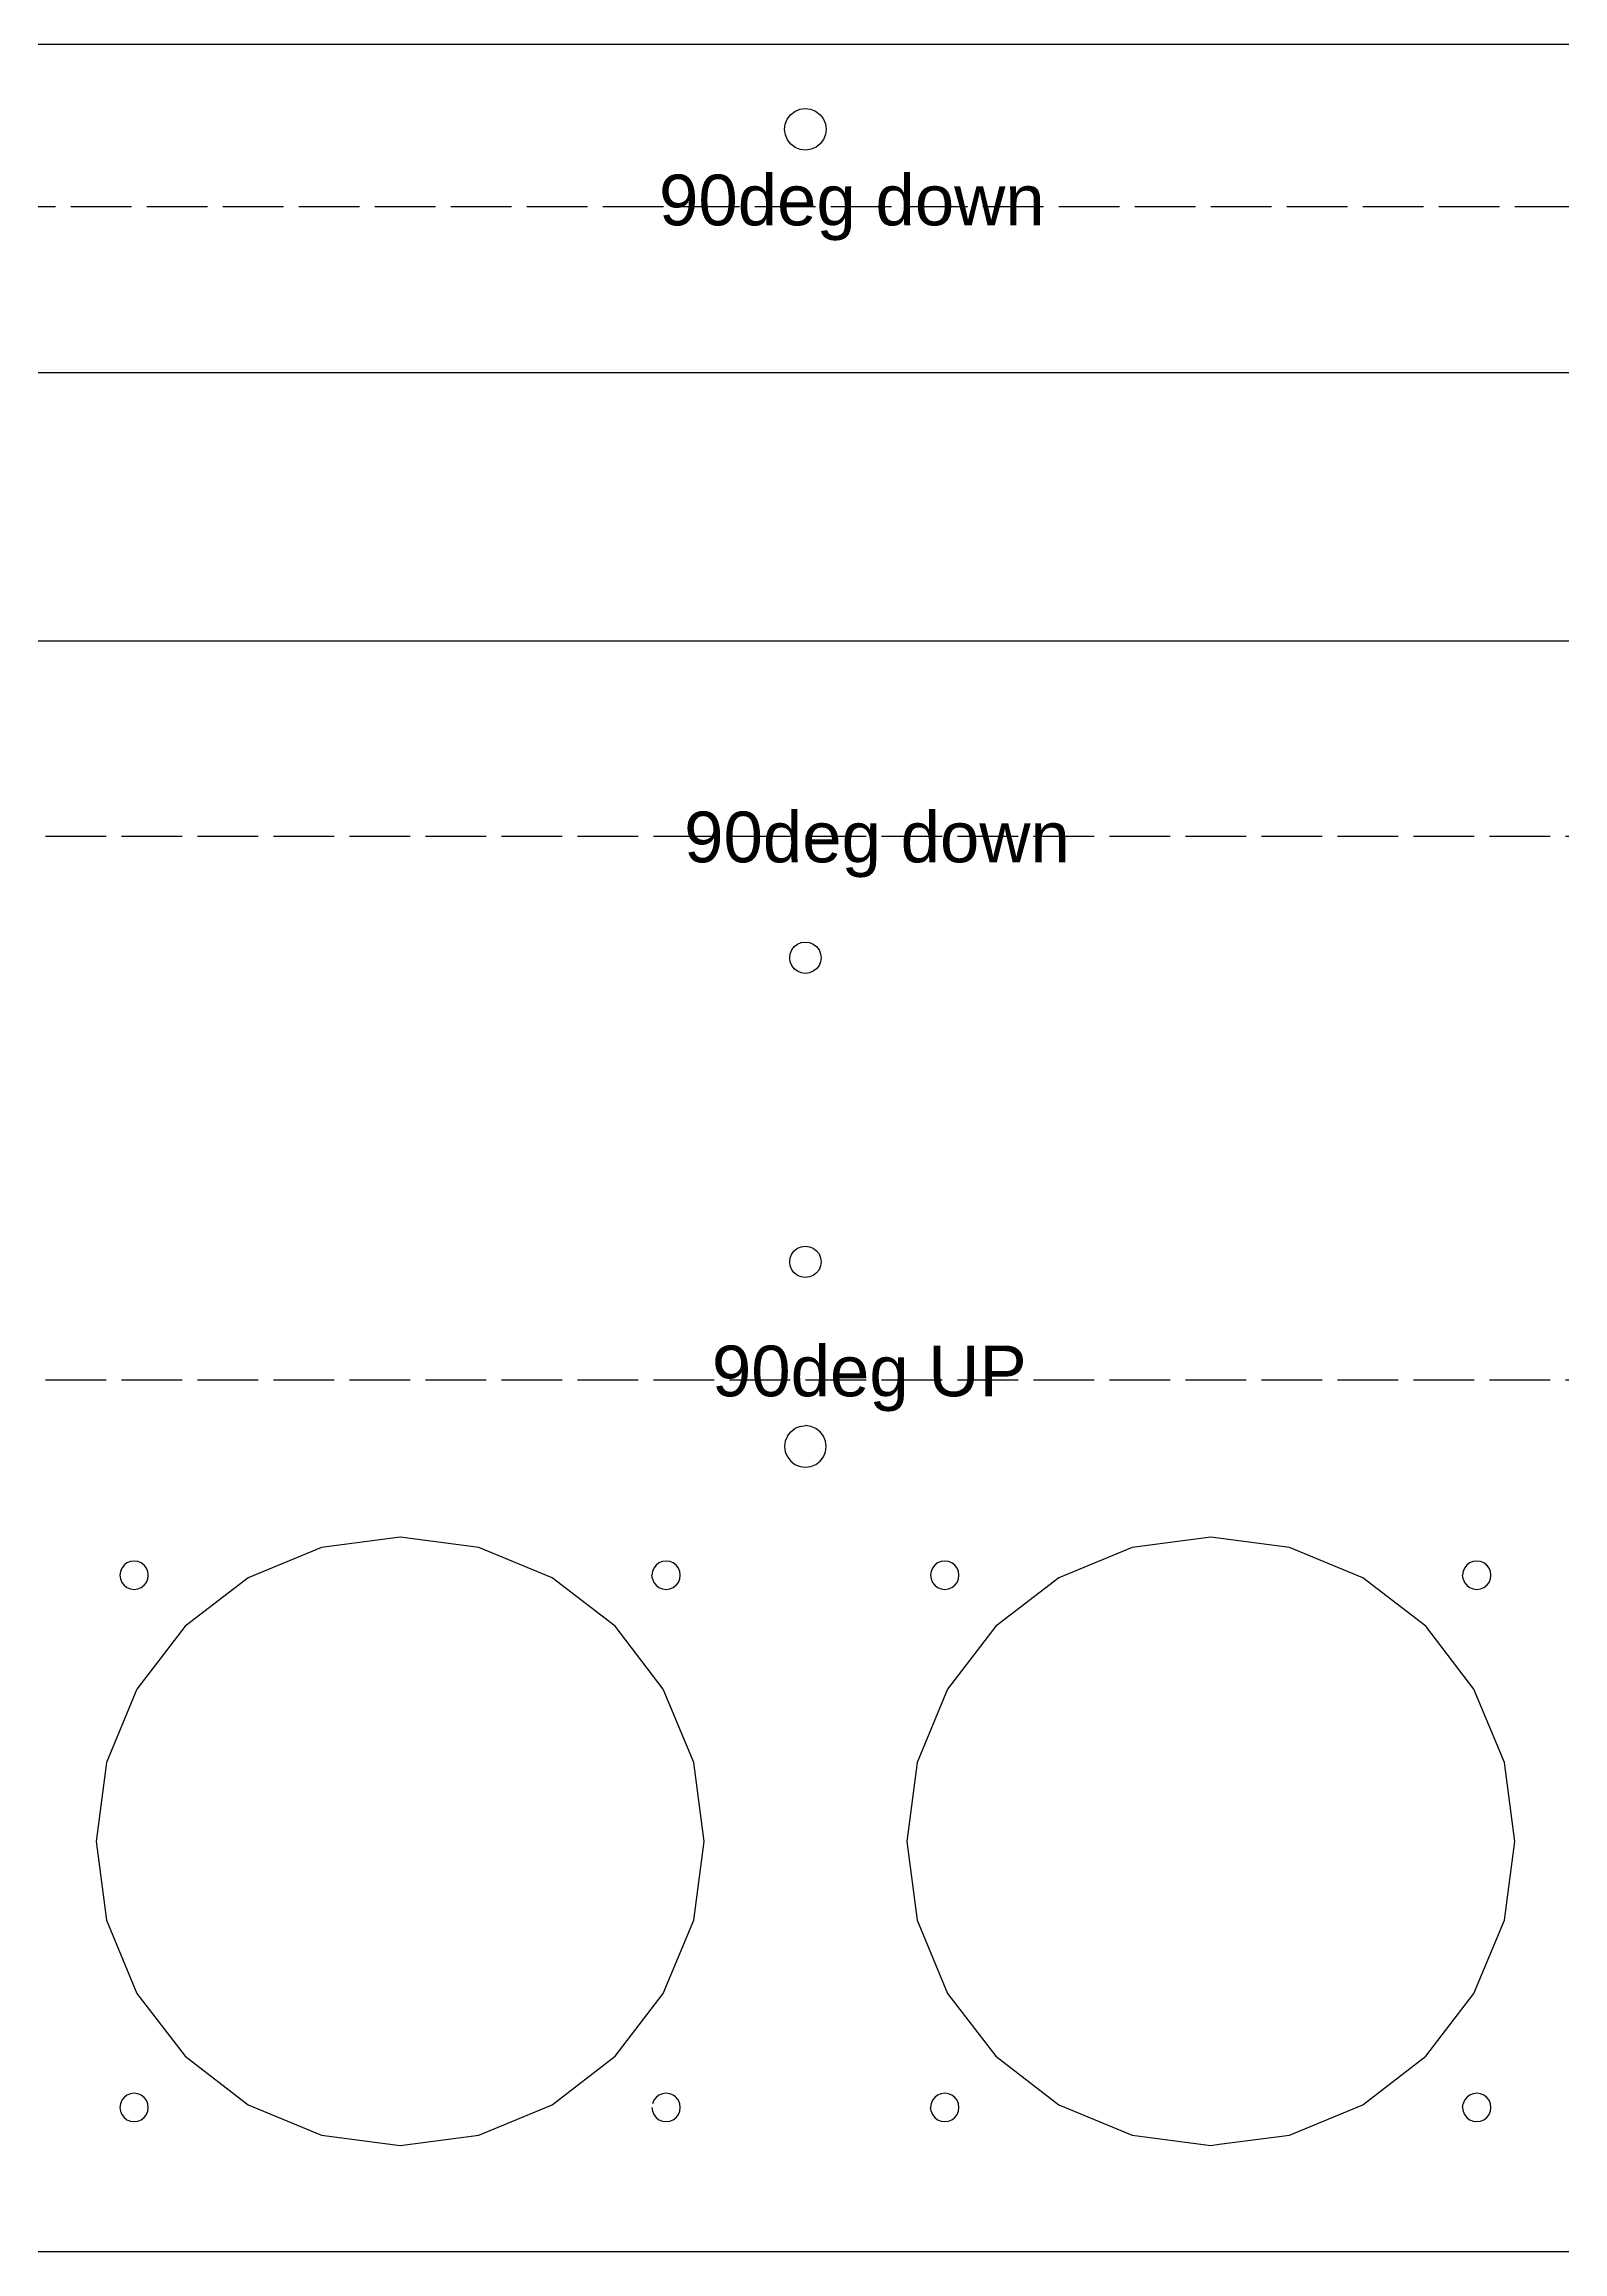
# Model space of a CAD drawing. Extents: x -1267 to 2080, y -21 to 4009.
# Drawn here: x -216.3 to 83.4, y 3125.8 to 3561.4 of the extents above; entities that cross this region are included whole.
import ezdxf

# ---------------------------------------------------------------- set-up
doc = ezdxf.new("R2010")
doc.units = 0
doc.linetypes.add('ACAD_ISO02W100', pattern=[15, 12, -3])
doc.layers.get('0').update_dxf_attribs({"true_color": 0xffffff})
doc.layers.add('Layer0', color=7, linetype='Continuous', true_color=0xffffff)
doc.styles.add('textstyle25', font='')
doc.styles.add('textstyle26', font='')
doc.styles.add('textstyle34', font='')
doc.styles.get('textstyle25').set_extended_font_data('Arial')
doc.styles.get('textstyle26').set_extended_font_data('Arial')
doc.styles.get('textstyle34').set_extended_font_data('Arial')

msp = doc.modelspace()

# ---------------------------------------------------------------- linework, layer by layer
at = {"layer": 'Layer0'}
for p, q in [((-516.07, 3561.43, -25.64), (383.93, 3561.43, -25.64)), ((-70.04, 3545.64, -25.6), (-69.64, 3546.64, -25.6)), ((-69.64, 3546.64, -25.6), (-69, 3547.49, -25.6)), ((-69, 3547.49, -25.6), (-68.16, 3548.16, -25.6)), ((-68.16, 3548.16, -25.6), (-67.18, 3548.58, -25.6)), ((-67.18, 3548.58, -25.6), (-66.12, 3548.73, -25.6)), ((-66.12, 3548.73, -25.6), (-65.06, 3548.61, -25.6)), ((-65.06, 3548.61, -25.6), (-64.06, 3548.21, -25.6)), ((-64.06, 3548.21, -25.6), (-63.21, 3547.57, -25.6)), ((-63.21, 3547.57, -25.6), (-62.54, 3546.73, -25.6)), ((-62.54, 3546.73, -25.6), (-62.12, 3545.74, -25.6)), ((-70.17, 3544.58, -25.59), (-70.04, 3545.64, -25.6)), ((-70.01, 3543.52, -25.59), (-70.17, 3544.58, -25.59)), ((-69.59, 3542.54, -25.59), (-70.01, 3543.52, -25.59)), ((-68.93, 3541.7, -25.59), (-69.59, 3542.54, -25.59)), ((-68.07, 3541.06, -25.58), (-68.93, 3541.7, -25.59)), ((-63.13, 3541.77, -25.59), (-63.97, 3541.11, -25.58)), ((-62.49, 3542.63, -25.59), (-63.13, 3541.77, -25.59)), ((-62.09, 3543.62, -25.59), (-62.49, 3542.63, -25.59)), ((-62.12, 3545.74, -25.6), (-61.97, 3544.68, -25.59)), ((-61.97, 3544.68, -25.59), (-62.09, 3543.62, -25.59)), ((-67.08, 3540.66, -25.58), (-68.07, 3541.06, -25.58)), ((-66.01, 3540.53, -25.58), (-67.08, 3540.66, -25.58)), ((-64.96, 3540.69, -25.58), (-66.01, 3540.53, -25.58)), ((-63.97, 3541.11, -25.58), (-64.96, 3540.69, -25.58)), ((-368.07, 3496.63, -25.51), (233.93, 3496.63, -25.51)), ((233.93, 3443.63, -25.51), (-368.07, 3443.63, -25.51)), ((-69.17, 3381.17, -25.52), (-69.06, 3381.97, -25.52)), ((-69.06, 3380.37, -25.52), (-69.17, 3381.17, -25.52)), ((-69.06, 3381.97, -25.52), (-68.75, 3382.72, -25.52)), ((-68.75, 3379.62, -25.52), (-69.06, 3380.37, -25.52)), ((-68.75, 3382.72, -25.52), (-68.26, 3383.36, -25.52)), ((-68.26, 3383.36, -25.52), (-67.62, 3383.85, -25.52)), ((-67.62, 3383.85, -25.52), (-66.87, 3384.16, -25.52)), ((-66.87, 3384.16, -25.52), (-66.07, 3384.27, -25.52)), ((-66.07, 3384.27, -25.52), (-65.26, 3384.16, -25.52)), ((-65.26, 3384.16, -25.52), (-64.52, 3383.85, -25.52)), ((-64.52, 3383.85, -25.52), (-63.88, 3383.36, -25.52)), ((-63.88, 3383.36, -25.52), (-63.38, 3382.72, -25.52)), ((-63.38, 3382.72, -25.52), (-63.07, 3381.97, -25.52)), ((-63.07, 3380.37, -25.52), (-63.38, 3379.62, -25.52)), ((-63.07, 3381.97, -25.52), (-62.97, 3381.17, -25.52)), ((-62.97, 3381.17, -25.52), (-63.07, 3380.37, -25.52)), ((-68.26, 3378.98, -25.52), (-68.75, 3379.62, -25.52)), ((-67.62, 3378.49, -25.52), (-68.26, 3378.98, -25.52)), ((-66.87, 3378.18, -25.52), (-67.62, 3378.49, -25.52)), ((-66.07, 3378.07, -25.52), (-66.87, 3378.18, -25.52)), ((-65.26, 3378.18, -25.52), (-66.07, 3378.07, -25.52)), ((-64.52, 3378.49, -25.52), (-65.26, 3378.18, -25.52)), ((-63.88, 3378.98, -25.52), (-64.52, 3378.49, -25.52)), ((-63.38, 3379.62, -25.52), (-63.88, 3378.98, -25.52)), ((-68.26, 3323.36, -25.54), (-67.62, 3323.85, -25.54)), ((-67.62, 3323.85, -25.54), (-66.87, 3324.16, -25.54)), ((-66.87, 3324.16, -25.54), (-66.07, 3324.27, -25.54)), ((-66.07, 3324.27, -25.54), (-65.26, 3324.16, -25.54)), ((-65.26, 3324.16, -25.54), (-64.52, 3323.85, -25.54)), ((-64.52, 3323.85, -25.54), (-63.88, 3323.36, -25.54)), ((-69.17, 3321.17, -25.54), (-69.06, 3321.97, -25.54)), ((-69.06, 3320.37, -25.54), (-69.17, 3321.17, -25.54)), ((-69.06, 3321.97, -25.54), (-68.75, 3322.72, -25.54)), ((-68.75, 3319.62, -25.54), (-69.06, 3320.37, -25.54)), ((-68.75, 3322.72, -25.54), (-68.26, 3323.36, -25.54)), ((-68.26, 3318.98, -25.54), (-68.75, 3319.62, -25.54)), ((-63.88, 3323.36, -25.54), (-63.38, 3322.72, -25.54)), ((-63.38, 3319.62, -25.54), (-63.88, 3318.98, -25.54)), ((-63.38, 3322.72, -25.54), (-63.07, 3321.97, -25.54)), ((-63.07, 3320.37, -25.54), (-63.38, 3319.62, -25.54)), ((-63.07, 3321.97, -25.54), (-62.97, 3321.17, -25.54)), ((-62.97, 3321.17, -25.54), (-63.07, 3320.37, -25.54)), ((-67.62, 3318.49, -25.54), (-68.26, 3318.98, -25.54)), ((-66.87, 3318.18, -25.54), (-67.62, 3318.49, -25.54)), ((-66.07, 3318.07, -25.54), (-66.87, 3318.18, -25.54)), ((-65.26, 3318.18, -25.54), (-66.07, 3318.07, -25.54)), ((-64.52, 3318.49, -25.54), (-65.26, 3318.18, -25.54)), ((-63.88, 3318.98, -25.54), (-64.52, 3318.49, -25.54)), ((-67.13, 3288.71, -25.55), (-66.07, 3288.85, -25.55)), ((-65.01, 3288.71, -25.55), (-66.07, 3288.85, -25.55)), ((-70.03, 3285.81, -25.55), (-70.17, 3284.75, -25.55)), ((-70.17, 3284.75, -25.55), (-70.03, 3283.69, -25.55)), ((-69.62, 3286.8, -25.55), (-70.03, 3285.81, -25.55)), ((-69.62, 3286.8, -25.55), (-68.97, 3287.65, -25.55)), ((-68.97, 3287.65, -25.55), (-68.12, 3288.3, -25.55)), ((-67.13, 3288.71, -25.55), (-68.12, 3288.3, -25.55)), ((-64.02, 3288.3, -25.55), (-65.01, 3288.71, -25.55)), ((-63.17, 3287.65, -25.55), (-64.02, 3288.3, -25.55)), ((-62.52, 3286.8, -25.55), (-63.17, 3287.65, -25.55)), ((-62.11, 3285.81, -25.55), (-62.52, 3286.8, -25.55)), ((-61.97, 3284.75, -25.55), (-62.11, 3285.81, -25.55)), ((-62.11, 3283.69, -25.55), (-61.97, 3284.75, -25.55)), ((-70.03, 3283.69, -25.55), (-69.62, 3282.7, -25.55)), ((-69.62, 3282.7, -25.55), (-68.97, 3281.85, -25.55)), ((-68.97, 3281.85, -25.55), (-68.12, 3281.2, -25.55)), ((-68.12, 3281.2, -25.55), (-67.13, 3280.79, -25.55)), ((-67.13, 3280.79, -25.55), (-66.07, 3280.65, -25.55)), ((-66.07, 3280.65, -25.55), (-65.01, 3280.79, -25.55)), ((-65.01, 3280.79, -25.55), (-64.02, 3281.2, -25.55)), ((-64.02, 3281.2, -25.55), (-63.17, 3281.85, -25.55)), ((-63.17, 3281.85, -25.55), (-62.52, 3282.7, -25.55)), ((-62.52, 3282.7, -25.55), (-62.11, 3283.69, -25.55)), ((-161.6, 3264.79, -25.55), (-176.07, 3258.79, -25.55)), ((-146.07, 3266.83, -25.55), (-161.6, 3264.79, -25.55)), ((-130.54, 3264.79, -25.55), (-146.07, 3266.83, -25.55)), ((-116.07, 3258.79, -25.55), (-130.54, 3264.79, -25.55)), ((-1.6, 3264.79, -25.55), (-16.07, 3258.79, -25.55)), ((13.93, 3266.83, -25.55), (-1.6, 3264.79, -25.55)), ((29.46, 3264.79, -25.55), (13.93, 3266.83, -25.55)), ((43.93, 3258.79, -25.55), (29.46, 3264.79, -25.55)), ((-201.27, 3260.06, -25.55), (-201.37, 3259.33, -25.55)), ((-201.37, 3259.33, -25.55), (-201.27, 3258.61, -25.55)), ((-200.99, 3260.73, -25.55), (-201.27, 3260.06, -25.55)), ((-201.27, 3258.61, -25.55), (-200.99, 3257.93, -25.55)), ((-200.55, 3261.31, -25.55), (-200.99, 3260.73, -25.55)), ((-199.97, 3261.76, -25.55), (-200.55, 3261.31, -25.55)), ((-199.29, 3262.04, -25.55), (-199.97, 3261.76, -25.55)), ((-198.57, 3262.13, -25.55), (-199.29, 3262.04, -25.55)), ((-197.84, 3262.04, -25.55), (-198.57, 3262.13, -25.55)), ((-197.17, 3261.76, -25.55), (-197.84, 3262.04, -25.55)), ((-196.59, 3261.31, -25.55), (-197.17, 3261.76, -25.55)), ((-196.14, 3260.73, -25.55), (-196.59, 3261.31, -25.55)), ((-195.86, 3260.06, -25.55), (-196.14, 3260.73, -25.55)), ((-196.14, 3257.93, -25.55), (-195.86, 3258.61, -25.55)), ((-195.77, 3259.33, -25.55), (-195.86, 3260.06, -25.55)), ((-195.86, 3258.61, -25.55), (-195.77, 3259.33, -25.55)), ((-176.07, 3258.79, -25.55), (-188.49, 3249.26, -25.55)), ((-103.64, 3249.26, -25.55), (-116.07, 3258.79, -25.55)), ((-96.27, 3260.06, -25.55), (-96.37, 3259.33, -25.55)), ((-96.27, 3258.61, -25.55), (-96.37, 3259.33, -25.55)), ((-95.99, 3260.73, -25.55), (-96.27, 3260.06, -25.55)), ((-96.27, 3258.61, -25.55), (-95.99, 3257.93, -25.55)), ((-95.55, 3261.31, -25.55), (-95.99, 3260.73, -25.55)), ((-94.97, 3261.76, -25.55), (-95.55, 3261.31, -25.55)), ((-94.29, 3262.04, -25.55), (-94.97, 3261.76, -25.55)), ((-93.57, 3262.13, -25.55), (-94.29, 3262.04, -25.55)), ((-92.84, 3262.04, -25.55), (-93.57, 3262.13, -25.55)), ((-92.17, 3261.76, -25.55), (-92.84, 3262.04, -25.55)), ((-91.59, 3261.31, -25.55), (-92.17, 3261.76, -25.55)), ((-91.14, 3260.73, -25.55), (-91.59, 3261.31, -25.55)), ((-90.86, 3260.06, -25.55), (-91.14, 3260.73, -25.55)), ((-91.14, 3257.93, -25.55), (-90.86, 3258.61, -25.55)), ((-90.77, 3259.33, -25.55), (-90.86, 3260.06, -25.55)), ((-90.86, 3258.61, -25.55), (-90.77, 3259.33, -25.55)), ((-41.27, 3260.06, -25.55), (-41.37, 3259.33, -25.55)), ((-41.37, 3259.33, -25.55), (-41.27, 3258.61, -25.55)), ((-40.99, 3260.73, -25.55), (-41.27, 3260.06, -25.55)), ((-41.27, 3258.61, -25.55), (-40.99, 3257.93, -25.55)), ((-40.55, 3261.31, -25.55), (-40.99, 3260.73, -25.55)), ((-39.97, 3261.76, -25.55), (-40.55, 3261.31, -25.55)), ((-39.29, 3262.04, -25.55), (-39.97, 3261.76, -25.55)), ((-38.57, 3262.13, -25.55), (-39.29, 3262.04, -25.55)), ((-37.84, 3262.04, -25.55), (-38.57, 3262.13, -25.55)), ((-37.17, 3261.76, -25.55), (-37.84, 3262.04, -25.55)), ((-36.59, 3261.31, -25.55), (-37.17, 3261.76, -25.55)), ((-36.14, 3260.73, -25.55), (-36.59, 3261.31, -25.55)), ((-35.86, 3260.06, -25.55), (-36.14, 3260.73, -25.55)), ((-36.14, 3257.93, -25.55), (-35.86, 3258.61, -25.55)), ((-35.77, 3259.33, -25.55), (-35.86, 3260.06, -25.55)), ((-35.86, 3258.61, -25.55), (-35.77, 3259.33, -25.55)), ((-16.07, 3258.79, -25.55), (-28.49, 3249.26, -25.55)), ((56.36, 3249.26, -25.55), (43.93, 3258.79, -25.55)), ((63.73, 3260.06, -25.55), (63.63, 3259.33, -25.55)), ((63.73, 3258.61, -25.55), (63.63, 3259.33, -25.55)), ((64.01, 3260.73, -25.55), (63.73, 3260.06, -25.55)), ((63.73, 3258.61, -25.55), (64.01, 3257.93, -25.55)), ((64.45, 3261.31, -25.55), (64.01, 3260.73, -25.55)), ((65.03, 3261.76, -25.55), (64.45, 3261.31, -25.55)), ((65.71, 3262.04, -25.55), (65.03, 3261.76, -25.55)), ((66.43, 3262.13, -25.55), (65.71, 3262.04, -25.55)), ((67.16, 3262.04, -25.55), (66.43, 3262.13, -25.55)), ((67.83, 3261.76, -25.55), (67.16, 3262.04, -25.55)), ((68.41, 3261.31, -25.55), (67.83, 3261.76, -25.55)), ((68.86, 3260.73, -25.55), (68.41, 3261.31, -25.55)), ((69.14, 3260.06, -25.55), (68.86, 3260.73, -25.55)), ((68.86, 3257.93, -25.55), (69.14, 3258.61, -25.55)), ((69.23, 3259.33, -25.55), (69.14, 3260.06, -25.55)), ((69.14, 3258.61, -25.55), (69.23, 3259.33, -25.55)), ((-200.99, 3257.93, -25.55), (-200.55, 3257.35, -25.55)), ((-200.55, 3257.35, -25.55), (-199.97, 3256.91, -25.55)), ((-199.97, 3256.91, -25.55), (-199.29, 3256.63, -25.55)), ((-199.29, 3256.63, -25.55), (-198.57, 3256.53, -25.55)), ((-198.57, 3256.53, -25.55), (-197.84, 3256.63, -25.55)), ((-197.84, 3256.63, -25.55), (-197.17, 3256.91, -25.55)), ((-197.17, 3256.91, -25.55), (-196.59, 3257.35, -25.55)), ((-196.59, 3257.35, -25.55), (-196.14, 3257.93, -25.55)), ((-95.99, 3257.93, -25.55), (-95.55, 3257.35, -25.55)), ((-95.55, 3257.35, -25.55), (-94.97, 3256.91, -25.55)), ((-94.97, 3256.91, -25.55), (-94.29, 3256.63, -25.55)), ((-94.29, 3256.63, -25.55), (-93.57, 3256.53, -25.55)), ((-93.57, 3256.53, -25.55), (-92.84, 3256.63, -25.55)), ((-92.84, 3256.63, -25.55), (-92.17, 3256.91, -25.55)), ((-92.17, 3256.91, -25.55), (-91.59, 3257.35, -25.55)), ((-91.59, 3257.35, -25.55), (-91.14, 3257.93, -25.55)), ((-40.99, 3257.93, -25.55), (-40.55, 3257.35, -25.55)), ((-40.55, 3257.35, -25.55), (-39.97, 3256.91, -25.55)), ((-39.97, 3256.91, -25.55), (-39.29, 3256.63, -25.55)), ((-39.29, 3256.63, -25.55), (-38.57, 3256.53, -25.55)), ((-38.57, 3256.53, -25.55), (-37.84, 3256.63, -25.55)), ((-37.84, 3256.63, -25.55), (-37.17, 3256.91, -25.55)), ((-37.17, 3256.91, -25.55), (-36.59, 3257.35, -25.55)), ((-36.59, 3257.35, -25.55), (-36.14, 3257.93, -25.55)), ((64.01, 3257.93, -25.55), (64.45, 3257.35, -25.55)), ((64.45, 3257.35, -25.55), (65.03, 3256.91, -25.55)), ((65.03, 3256.91, -25.55), (65.71, 3256.63, -25.55)), ((65.71, 3256.63, -25.55), (66.43, 3256.53, -25.55)), ((66.43, 3256.53, -25.55), (67.16, 3256.63, -25.55)), ((67.16, 3256.63, -25.55), (67.83, 3256.91, -25.55)), ((67.83, 3256.91, -25.55), (68.41, 3257.35, -25.55)), ((68.41, 3257.35, -25.55), (68.86, 3257.93, -25.55)), ((-188.49, 3249.26, -25.55), (-198.03, 3236.83, -25.55)), ((-94.11, 3236.83, -25.55), (-103.64, 3249.26, -25.55)), ((-28.49, 3249.26, -25.55), (-38.03, 3236.83, -25.55)), ((65.89, 3236.83, -25.55), (56.36, 3249.26, -25.55)), ((-198.03, 3236.83, -25.55), (-204.02, 3222.36, -25.55)), ((-88.11, 3222.36, -25.55), (-94.11, 3236.83, -25.55)), ((-38.03, 3236.83, -25.55), (-44.02, 3222.36, -25.55)), ((71.89, 3222.36, -25.55), (65.89, 3236.83, -25.55)), ((-204.02, 3222.36, -25.55), (-206.07, 3206.83, -25.55)), ((-86.07, 3206.83, -25.55), (-88.11, 3222.36, -25.55)), ((-44.02, 3222.36, -25.55), (-46.07, 3206.83, -25.55)), ((73.93, 3206.83, -25.55), (71.89, 3222.36, -25.55)), ((-206.07, 3206.83, -25.55), (-204.02, 3191.3, -25.55)), ((-88.11, 3191.3, -25.55), (-86.07, 3206.83, -25.55)), ((-46.07, 3206.83, -25.55), (-44.02, 3191.3, -25.55)), ((71.89, 3191.3, -25.55), (73.93, 3206.83, -25.55)), ((-204.02, 3191.3, -25.55), (-198.03, 3176.83, -25.55)), ((-94.11, 3176.83, -25.55), (-88.11, 3191.3, -25.55)), ((-44.02, 3191.3, -25.55), (-38.03, 3176.83, -25.55)), ((65.89, 3176.83, -25.55), (71.89, 3191.3, -25.55)), ((-198.03, 3176.83, -25.55), (-188.49, 3164.41, -25.55)), ((-103.64, 3164.41, -25.55), (-94.11, 3176.83, -25.55)), ((-38.03, 3176.83, -25.55), (-28.49, 3164.41, -25.55)), ((56.36, 3164.41, -25.55), (65.89, 3176.83, -25.55)), ((-188.49, 3164.41, -25.55), (-176.07, 3154.87, -25.55)), ((-116.07, 3154.87, -25.55), (-103.64, 3164.41, -25.55)), ((-28.49, 3164.41, -25.55), (-16.07, 3154.87, -25.55)), ((43.93, 3154.87, -25.55), (56.36, 3164.41, -25.55)), ((-201.27, 3155.06, -25.55), (-201.37, 3154.33, -25.55)), ((-201.37, 3154.33, -25.55), (-201.27, 3153.61, -25.55)), ((-200.99, 3155.73, -25.55), (-201.27, 3155.06, -25.55)), ((-200.55, 3156.31, -25.55), (-200.99, 3155.73, -25.55)), ((-199.97, 3156.76, -25.55), (-200.55, 3156.31, -25.55)), ((-199.29, 3157.04, -25.55), (-199.97, 3156.76, -25.55)), ((-198.57, 3157.13, -25.55), (-199.29, 3157.04, -25.55)), ((-197.84, 3157.04, -25.55), (-198.57, 3157.13, -25.55)), ((-197.17, 3156.76, -25.55), (-197.84, 3157.04, -25.55)), ((-196.59, 3156.31, -25.55), (-197.17, 3156.76, -25.55)), ((-196.14, 3155.73, -25.55), (-196.59, 3156.31, -25.55)), ((-195.86, 3155.06, -25.55), (-196.14, 3155.73, -25.55)), ((-195.77, 3154.33, -25.55), (-195.86, 3155.06, -25.55)), ((-195.86, 3153.61, -25.55), (-195.77, 3154.33, -25.55)), ((-176.07, 3154.87, -25.55), (-161.6, 3148.88, -25.55)), ((-130.54, 3148.88, -25.55), (-116.07, 3154.87, -25.55)), ((-96.37, 3154.33, -25.55), (-96.27, 3153.61, -25.55)), ((-95.99, 3155.73, -25.55), (-96.27, 3155.06, -25.55)), ((-95.55, 3156.31, -25.55), (-95.99, 3155.73, -25.55)), ((-94.97, 3156.76, -25.55), (-95.55, 3156.31, -25.55)), ((-94.29, 3157.04, -25.55), (-94.97, 3156.76, -25.55)), ((-93.57, 3157.13, -25.55), (-94.29, 3157.04, -25.55)), ((-92.84, 3157.04, -25.55), (-93.57, 3157.13, -25.55)), ((-92.17, 3156.76, -25.55), (-92.84, 3157.04, -25.55)), ((-91.7, 3156.4, -25.55), (-92.17, 3156.76, -25.55)), ((-91.59, 3156.31, -25.55), (-91.7, 3156.4, -25.55)), ((-91.14, 3155.73, -25.55), (-91.59, 3156.31, -25.55)), ((-90.86, 3155.06, -25.55), (-91.14, 3155.73, -25.55)), ((-90.77, 3154.33, -25.55), (-90.86, 3155.06, -25.55)), ((-90.86, 3153.61, -25.55), (-90.77, 3154.33, -25.55)), ((-41.27, 3155.06, -25.55), (-41.37, 3154.33, -25.55)), ((-41.27, 3153.61, -25.55), (-41.37, 3154.33, -25.55)), ((-40.99, 3155.73, -25.55), (-41.27, 3155.06, -25.55)), ((-40.55, 3156.31, -25.55), (-40.99, 3155.73, -25.55)), ((-39.97, 3156.76, -25.55), (-40.55, 3156.31, -25.55)), ((-39.29, 3157.04, -25.55), (-39.97, 3156.76, -25.55)), ((-38.57, 3157.13, -25.55), (-39.29, 3157.04, -25.55)), ((-37.84, 3157.04, -25.55), (-38.57, 3157.13, -25.55)), ((-37.17, 3156.76, -25.55), (-37.84, 3157.04, -25.55)), ((-36.59, 3156.31, -25.55), (-37.17, 3156.76, -25.55)), ((-36.14, 3155.73, -25.55), (-36.59, 3156.31, -25.55)), ((-35.86, 3155.06, -25.55), (-36.14, 3155.73, -25.55)), ((-35.77, 3154.33, -25.55), (-35.86, 3155.06, -25.55)), ((-35.86, 3153.61, -25.55), (-35.77, 3154.33, -25.55)), ((-16.07, 3154.87, -25.55), (-1.6, 3148.88, -25.55)), ((29.46, 3148.88, -25.55), (43.93, 3154.87, -25.55)), ((63.63, 3154.33, -25.55), (63.73, 3155.06, -25.55)), ((63.63, 3154.33, -25.55), (63.73, 3153.61, -25.55)), ((64.01, 3155.73, -25.55), (63.73, 3155.06, -25.55)), ((64.45, 3156.31, -25.55), (64.01, 3155.73, -25.55)), ((65.03, 3156.76, -25.55), (64.45, 3156.31, -25.55)), ((65.71, 3157.04, -25.55), (65.03, 3156.76, -25.55)), ((66.43, 3157.13, -25.55), (65.71, 3157.04, -25.55)), ((67.16, 3157.04, -25.55), (66.43, 3157.13, -25.55)), ((67.83, 3156.76, -25.55), (67.16, 3157.04, -25.55)), ((68.41, 3156.31, -25.55), (67.83, 3156.76, -25.55)), ((68.86, 3155.73, -25.55), (68.41, 3156.31, -25.55)), ((69.14, 3155.06, -25.55), (68.86, 3155.73, -25.55)), ((69.23, 3154.33, -25.55), (69.14, 3155.06, -25.55)), ((69.14, 3153.61, -25.55), (69.23, 3154.33, -25.55)), ((-201.27, 3153.61, -25.55), (-200.99, 3152.93, -25.55)), ((-200.99, 3152.93, -25.55), (-200.55, 3152.35, -25.55)), ((-200.55, 3152.35, -25.55), (-199.97, 3151.91, -25.55)), ((-199.97, 3151.91, -25.55), (-199.29, 3151.63, -25.55)), ((-199.29, 3151.63, -25.55), (-198.57, 3151.53, -25.55)), ((-198.57, 3151.53, -25.55), (-197.84, 3151.63, -25.55)), ((-197.84, 3151.63, -25.55), (-197.17, 3151.91, -25.55)), ((-197.17, 3151.91, -25.55), (-196.59, 3152.35, -25.55)), ((-196.59, 3152.35, -25.55), (-196.14, 3152.93, -25.55)), ((-196.14, 3152.93, -25.55), (-195.86, 3153.61, -25.55)), ((-96.27, 3153.61, -25.55), (-95.99, 3152.93, -25.55)), ((-95.99, 3152.93, -25.55), (-95.55, 3152.35, -25.55)), ((-95.55, 3152.35, -25.55), (-94.97, 3151.91, -25.55)), ((-94.97, 3151.91, -25.55), (-94.29, 3151.63, -25.55)), ((-94.29, 3151.63, -25.55), (-93.57, 3151.53, -25.55)), ((-93.57, 3151.53, -25.55), (-92.84, 3151.63, -25.55)), ((-92.84, 3151.63, -25.55), (-92.17, 3151.91, -25.55)), ((-92.17, 3151.91, -25.55), (-91.59, 3152.35, -25.55)), ((-91.59, 3152.35, -25.55), (-91.14, 3152.93, -25.55)), ((-91.14, 3152.93, -25.55), (-90.86, 3153.61, -25.55)), ((-41.27, 3153.61, -25.55), (-40.99, 3152.93, -25.55)), ((-40.99, 3152.93, -25.55), (-40.55, 3152.35, -25.55)), ((-40.55, 3152.35, -25.55), (-39.97, 3151.91, -25.55)), ((-39.97, 3151.91, -25.55), (-39.29, 3151.63, -25.55)), ((-39.29, 3151.63, -25.55), (-38.57, 3151.53, -25.55)), ((-38.57, 3151.53, -25.55), (-37.84, 3151.63, -25.55)), ((-37.84, 3151.63, -25.55), (-37.17, 3151.91, -25.55)), ((-37.17, 3151.91, -25.55), (-36.59, 3152.35, -25.55)), ((-36.59, 3152.35, -25.55), (-36.14, 3152.93, -25.55)), ((-36.14, 3152.93, -25.55), (-35.86, 3153.61, -25.55)), ((63.73, 3153.61, -25.55), (64.01, 3152.93, -25.55)), ((64.01, 3152.93, -25.55), (64.45, 3152.35, -25.55)), ((64.45, 3152.35, -25.55), (65.03, 3151.91, -25.55)), ((65.03, 3151.91, -25.55), (65.71, 3151.63, -25.55)), ((65.71, 3151.63, -25.55), (66.43, 3151.53, -25.55)), ((66.43, 3151.53, -25.55), (67.16, 3151.63, -25.55)), ((67.16, 3151.63, -25.55), (67.83, 3151.91, -25.55)), ((67.83, 3151.91, -25.55), (68.41, 3152.35, -25.55)), ((68.41, 3152.35, -25.55), (68.86, 3152.93, -25.55)), ((68.86, 3152.93, -25.55), (69.14, 3153.61, -25.55)), ((-161.6, 3148.88, -25.55), (-146.07, 3146.83, -25.55)), ((-146.07, 3146.83, -25.55), (-130.54, 3148.88, -25.55)), ((-1.6, 3148.88, -25.55), (10.47, 3147.29, -25.55)), ((10.47, 3147.29, -25.55), (13.93, 3146.83, -25.55)), ((13.93, 3146.83, -25.55), (15.63, 3147.06, -25.55)), ((15.63, 3147.06, -25.55), (29.46, 3148.88, -25.55)), ((353.93, 3125.83, -25.55), (-486.07, 3125.83, -25.55))]:
    msp.add_line(p, q, dxfattribs=at)
at = {"layer": 'Layer0', "color": 2, "linetype": 'ACAD_ISO02W100', "true_color": 0xffff00}
for p, q in [((-436.07, 3529.43, -25.55), (303.93, 3529.43, -25.55)), ((-516.07, 3405.17, -25.51), (383.93, 3405.17, -25.51)), ((-486.07, 3297.87, -25.55), (328.93, 3297.87, -25.55))]:
    msp.add_line(p, q, dxfattribs=at)

# ---------------------------------------------------------------- texts
at = {"char_height": 1, "attachment_point": 1}
for s, insert, style in [('\\H10;90deg down', (-94.96, 3535.68), 'textstyle25'), ('\\H10;90deg down', (-90, 3410), 'textstyle26'), ('\\H10;90deg UP', (-84.52, 3304.64), 'textstyle34')]:
    msp.add_mtext(s, dxfattribs=dict(at, insert=insert, style=style))

doc.saveas('drawing.dxf')
